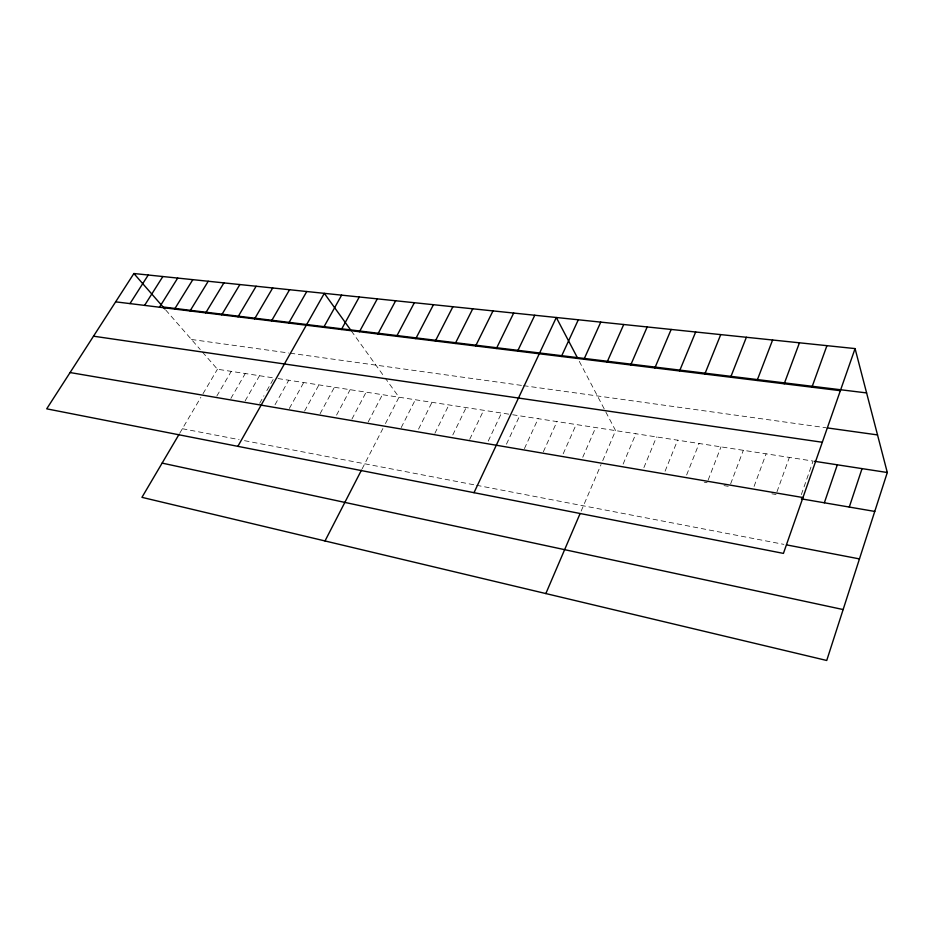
<?xml version="1.0" encoding="UTF-8"?>
<svg xmlns="http://www.w3.org/2000/svg" width="934" height="934" viewBox="0 0 934 934"><rect width="100%" height="100%" fill="white"/><g stroke="black" fill="none" stroke-linecap="round" stroke-linejoin="round"><path stroke-width="0.7" stroke-dasharray="4.67 3.5" d="M801.337 494.588L813.094 461.069L512.684 414.754M776.96 491.856L789.358 457.415M754.077 486.427L766.114 453.831M730.633 483.882L743.324 450.316M708.147 480.064L720.99 446.872M686.63 474.997L699.087 443.487M665.09 471.191L677.605 440.183M643.9 467.607L656.544 436.937M623.13 464.093L635.867 433.75M581.158 511.085L601.064 464.56M602.745 460.637L615.599 430.621L579.197 361.154M582.746 457.263L595.694 427.55M563.19 453.784L576.161 424.538M543.331 451.834L556.991 421.584M524.418 448.624L538.159 418.677M506.45 444.187L519.666 415.828M488.225 441.093L501.511 413.038M469.709 439.33L483.672 410.283M452.803 434.94L466.148 407.586M434.882 433.306L448.915 404.924M418.537 429.138L431.987 402.321M401.211 427.585L415.35 399.752M362.112 468.88L382.893 428.508M385.45 423.546L398.993 397.23L385.31 378.188M368.183 421.981L382.426 394.673M351.92 419.097L366.14 392.163M336.555 415.105L350.133 389.7M320.093 413.704L334.395 387.271M304.589 411.065L318.926 384.878M289.342 408.485L303.702 382.543M275.028 404.714L288.734 380.231M259.664 403.325L263.972 395.712M266.832 390.646L274.012 377.955L217.435 369.234L202.001 351.558M245.152 400.861L259.524 375.725M230.873 398.433L245.268 373.53M216.828 396.051L231.235 371.37M179.702 433.271L200.868 397.347M203.017 393.704L217.435 369.234M191.447 339.474L288.804 353.017M290.217 353.204L522.188 385.485M523.565 385.672L825.808 427.714M278.028 378.574L511.295 414.544M704.364 482.248L707.131 482.715M724.002 485.61L728.216 486.334M771.869 493.806L776.002 494.506M182.387 428.718L239.116 439.622M244.486 440.661L475.126 485.003M476.538 485.271L783.871 544.37M165.727 309.995L200.273 349.573M351.359 330.975L383.769 376.052"/><path stroke-width="1.4" d="M855.077 348.592L783.428 553.395L46.7 408.835L133.889 273.522L855.077 348.592L887.3 472.511L826.73 660.478L141.945 497.343L179.036 434.403M849.286 507.057L862.047 468.611M824.348 502.784L837.319 464.805M811.938 387.201L826.929 345.662M784.198 383.792L799.446 342.801M757.112 380.477L772.605 339.999M730.657 377.231L746.371 337.267M704.808 374.067L720.733 334.606M679.555 370.973L695.667 331.99M654.862 367.949L671.161 329.445M545.841 593.569L580.026 513.712M630.719 364.984L647.18 326.947M607.1 362.088L623.725 324.507M583.995 359.263L600.772 322.113M561.392 356.484L578.309 319.778M474.005 492.685L556.314 317.49L577.317 357.582M517.599 351.126L534.773 315.248M496.398 348.522L513.677 313.053M475.628 345.977L493 310.894M455.278 343.478L472.756 308.792M435.337 341.038L452.897 306.726M325.009 540.961L361.446 470.152M415.793 338.645L433.446 304.694M396.646 336.298L414.369 302.709M377.861 333.998L395.654 300.76M359.45 331.733L377.301 298.857M341.389 329.527L359.298 296.977M323.678 327.355L341.634 295.144M237.866 446.347L324.308 293.334L350.577 329.877M288.723 323.071L306.772 291.513M271.49 320.957L289.575 289.727M254.585 318.879L272.705 287.964M237.983 316.848L256.138 286.248M221.697 314.851L239.875 284.555M205.713 312.89L223.915 282.885M190.022 310.964L208.235 281.251M174.6 309.084L192.836 279.651M159.469 307.228L177.705 278.075M144.595 305.395L162.843 276.534M129.989 303.608L148.237 275.016M163.088 306.982L866.6 392.922M115.629 301.845L840.343 390.681M827.232 427.912L877.528 434.917M93.505 336.193L822.305 442.261M814.518 461.291L887.3 472.511M70.073 372.549L802.96 497.542M801.36 498.849L874.761 511.423M786.615 544.896L859.467 558.906M162.119 463.112L843.145 609.552M133.889 273.522L164.851 308.991"/></g></svg>
